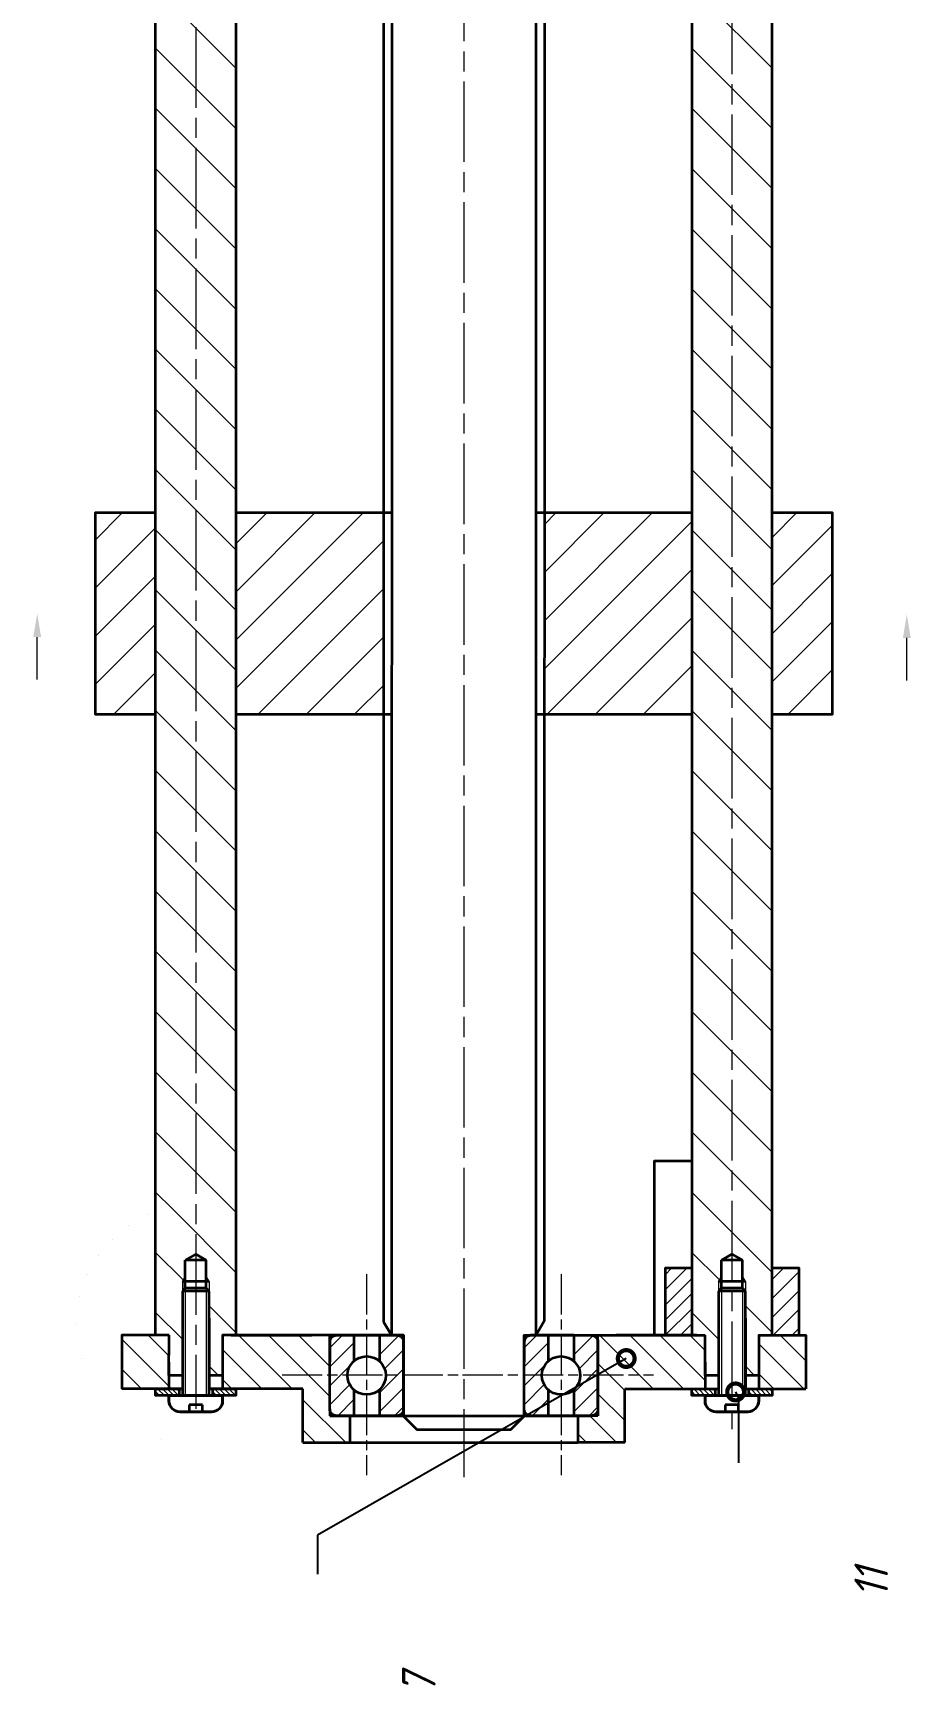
# Model space of a CAD drawing. Header units: millimetres. Extents: x -1657 to 2092, y -1414 to 1302.
# Drawn here: x -801.3 to -670.5, y -1098.6 to -850.2 of the extents above; entities that cross this region are included whole.
import ezdxf
from ezdxf import colors
from ezdxf.entities.mleader import LeaderData, LeaderLine
from ezdxf.math import Vec2, Vec3

# ---------------------------------------------------------------- set-up
doc = ezdxf.new("R2010")
doc.units = ezdxf.units.MM
doc.linetypes.add('AM_ISO08W050', pattern=[18, 12, -1.5, 3, -1.5])
doc.linetypes.add('AM_ISO08W050x2', pattern=[9, 6, -0.75, 1.5, -0.75])
doc.layers.get('0').update_dxf_attribs({"lineweight": 80})
for name, color, linetype, lineweight in [('AM_0', 7, 'Continuous', 35), ('AM_4', 3, 'Continuous', 15), ('AM_5', 3, 'Continuous', 15), ('AM_7', 4, 'AM_ISO08W050', 15), ('AM_8', 1, 'Continuous', 15), ('основные', 7, 'Continuous', 35)]:
    doc.layers.add(name, color=color, linetype=linetype, lineweight=lineweight)
doc.styles.get("Standard").update_dxf_attribs({"font": 'geniso.shx', "oblique": 15})
pattern_1 = [(45, (-1649.2348, -1700.7945), (-1.4142136, 1.4142136), [])]
pattern_2 = [(45, (-1620.2348, -1700.7945), (-1.4142136, 1.4142136), [])]
pattern_3 = [(135, (-516.7118, -1375.0311), (-0.3535534, -0.3535534), [])]
pattern_4 = [(135, (-436.73275, -1375.0496), (-0.3535534, -0.3535534), [])]

# ---------------------------------------------------------------- blocks, each defined once
blk = doc.blocks.new('_DotSmall')
at = {"color": 0, "linetype": 'ByBlock', "const_width": 0.5}
blk.add_lwpolyline([(-0.0625, 0, 1), (0.0625, 0, 1)], format="xyb", close=True, dxfattribs=at)

msp = doc.modelspace()

# ---------------------------------------------------------------- hatches: boundary and pattern name
at = {"layer": 'AM_8'}
h = msp.add_hatch(dxfattribs=at)
h.set_pattern_fill('ANSI31', color=256, scale=2, angle=90, style=0)
h.set_pattern_definition([(135, (-436.733, -1117.9673), (-4.49013, -4.49013), [])])
edge = h.paths.add_edge_path()
edge.add_line((-777.103, -1024.959), (-777.103, -1032.281))
edge.add_line((-777.103, -1032.281), (-775.536, -1033.186))
edge.add_line((-775.536, -1033.186), (-775.536, -1035.586))
edge.add_line((-775.536, -1035.586), (-775.103, -1036.386))
edge.add_line((-775.103, -1036.386), (-775.103, -1037.839))
edge.add_line((-775.103, -1037.839), (-775.103, -1037.839))
edge.add_line((-775.103, -1037.839), (-775.103, -1050.386))
edge.add_line((-775.103, -1050.386), (-773.103, -1050.386))
edge.add_line((-773.103, -1050.386), (-773.103, -1048.386))
edge.add_line((-773.103, -1048.386), (-773.103, -1044.386))
edge.add_line((-773.103, -1044.386), (-771.119, -1044.386))
edge.add_line((-771.119, -1044.386), (-771.117, -1025.993))
edge.add_arc((-777.103, -1042.795), 17.836, 430.39269, 450)
edge = h.paths.add_edge_path()
edge.add_line((-783.095, -1025.996), (-783.095, -1044.381))
edge.add_line((-783.095, -1044.381), (-781.077, -1044.379))
edge.add_line((-781.077, -1044.379), (-781.103, -1050.386))
edge.add_line((-781.103, -1050.386), (-779.103, -1050.386))
edge.add_line((-779.103, -1050.386), (-779.103, -1037.839))
edge.add_line((-779.103, -1037.839), (-779.103, -1036.386))
edge.add_line((-779.103, -1036.386), (-778.67, -1035.586))
edge.add_line((-778.67, -1035.586), (-778.67, -1033.186))
edge.add_line((-778.67, -1033.186), (-777.103, -1032.281))
edge.add_line((-777.103, -1032.281), (-777.103, -1024.959))
edge.add_arc((-777.103, -1042.795), 17.836, 450, 469.63137)
edge = h.paths.add_edge_path()
edge.add_line((-783.096, -804.322), (-783.095, -1025.996))
edge.add_arc((-777.103, -1042.795), 17.836, 90, 109.63137, ccw=False)
edge.add_line((-777.103, -1024.959), (-777.103, -816.427))
edge.add_line((-777.103, -816.427), (-778.67, -815.522))
edge.add_line((-778.67, -815.522), (-778.67, -813.122))
edge.add_line((-778.67, -813.122), (-779.103, -812.322))
edge.add_line((-779.103, -812.322), (-779.103, -810.868))
edge.add_line((-779.103, -810.868), (-779.103, -810.868))
edge.add_line((-779.103, -810.868), (-779.103, -798.322))
edge.add_line((-779.103, -798.322), (-781.077, -798.322))
edge.add_line((-781.077, -798.322), (-781.103, -804.322))
edge.add_line((-781.103, -804.322), (-783.096, -804.322))
edge = h.paths.add_edge_path()
edge.add_line((-775.103, -798.322), (-775.103, -810.868))
edge.add_line((-775.103, -810.868), (-775.103, -812.322))
edge.add_line((-775.103, -812.322), (-775.536, -813.122))
edge.add_line((-775.536, -813.122), (-775.536, -815.522))
edge.add_line((-775.536, -815.522), (-777.103, -816.427))
edge.add_line((-777.103, -816.427), (-777.103, -1024.959))
edge.add_arc((-777.103, -1042.795), 17.836, 70.36921, 90, ccw=False)
edge.add_line((-771.11, -1025.996), (-771.111, -804.322))
edge.add_line((-771.111, -804.322), (-773.103, -804.322))
edge.add_line((-773.103, -804.322), (-773.103, -798.322))
edge.add_line((-773.103, -798.322), (-775.103, -798.322))
h = msp.add_hatch(dxfattribs=at)
h.set_pattern_fill('ANSI31', color=256, scale=2, angle=90, style=0)
h.set_pattern_definition([(135, (-356.754, -1117.9673), (-4.49013, -4.49013), [])])
edge = h.paths.add_edge_path()
edge.add_line((-697.124, -1024.959), (-697.124, -1032.281))
edge.add_line((-697.124, -1032.281), (-695.557, -1033.186))
edge.add_line((-695.557, -1033.186), (-695.557, -1035.586))
edge.add_line((-695.557, -1035.586), (-695.124, -1036.386))
edge.add_line((-695.124, -1036.386), (-695.124, -1037.839))
edge.add_line((-695.124, -1037.839), (-695.124, -1037.839))
edge.add_line((-695.124, -1037.839), (-695.124, -1050.386))
edge.add_line((-695.124, -1050.386), (-693.124, -1050.386))
edge.add_line((-693.124, -1050.386), (-693.124, -1048.386))
edge.add_line((-693.124, -1048.386), (-693.124, -1044.386))
edge.add_line((-693.124, -1044.386), (-691.14, -1044.386))
edge.add_line((-691.14, -1044.386), (-691.138, -1025.993))
edge.add_arc((-697.124, -1042.795), 17.836, 430.39269, 450)
edge = h.paths.add_edge_path()
edge.add_line((-703.116, -1025.996), (-703.116, -1044.381))
edge.add_line((-703.116, -1044.381), (-701.098, -1044.379))
edge.add_line((-701.098, -1044.379), (-701.124, -1051.386))
edge.add_line((-701.124, -1051.386), (-699.124, -1051.386))
edge.add_line((-699.124, -1051.386), (-699.124, -1037.839))
edge.add_line((-699.124, -1037.839), (-699.124, -1036.386))
edge.add_line((-699.124, -1036.386), (-698.691, -1035.586))
edge.add_line((-698.691, -1035.586), (-698.691, -1033.186))
edge.add_line((-698.691, -1033.186), (-697.124, -1032.281))
edge.add_line((-697.124, -1032.281), (-697.124, -1024.959))
edge.add_arc((-697.124, -1042.795), 17.836, 450, 469.63137)
edge = h.paths.add_edge_path()
edge.add_line((-703.117, -804.322), (-703.116, -1025.996))
edge.add_arc((-697.124, -1042.795), 17.836, 90, 109.63137, ccw=False)
edge.add_line((-697.124, -1024.959), (-697.124, -816.427))
edge.add_line((-697.124, -816.427), (-698.691, -815.522))
edge.add_line((-698.691, -815.522), (-698.691, -813.122))
edge.add_line((-698.691, -813.122), (-699.124, -812.322))
edge.add_line((-699.124, -812.322), (-699.124, -810.868))
edge.add_line((-699.124, -810.868), (-699.124, -810.868))
edge.add_line((-699.124, -810.868), (-699.127, -798.322))
edge.add_line((-699.127, -798.322), (-701.101, -798.322))
edge.add_line((-701.101, -798.322), (-701.124, -804.322))
edge.add_line((-701.124, -804.322), (-703.117, -804.322))
edge = h.paths.add_edge_path()
edge.add_line((-695.114, -798.322), (-695.124, -810.868))
edge.add_line((-695.124, -810.868), (-695.124, -812.322))
edge.add_line((-695.124, -812.322), (-695.557, -813.122))
edge.add_line((-695.557, -813.122), (-695.557, -815.522))
edge.add_line((-695.557, -815.522), (-697.124, -816.427))
edge.add_line((-697.124, -816.427), (-697.124, -1024.959))
edge.add_arc((-697.124, -1042.795), 17.836, 70.36921, 90, ccw=False)
edge.add_line((-691.131, -1025.996), (-691.132, -804.322))
edge.add_line((-691.132, -804.322), (-693.124, -804.322))
edge.add_line((-693.124, -804.322), (-693.114, -798.322))
edge.add_line((-693.114, -798.322), (-695.114, -798.322))
h = msp.add_hatch(dxfattribs=at)
h.set_pattern_fill('ANSI31', color=256, scale=1.6, angle=180)
h.set_pattern_definition([(225, (-438.5283, -1197.2535), (3.5921, -3.5921), [])])
h.paths.add_polyline_path([(-792.108, -921.76), (-792.108, -951.76), (-783.095, -951.76), (-783.096, -921.76)])
h.paths.add_polyline_path([(-771.107, -921.76), (-771.11, -951.76), (-749.108, -951.76), (-749.107, -921.76)])
h.paths.add_polyline_path([(-725.106, -921.76), (-725.108, -951.76), (-703.116, -951.76), (-703.119, -921.76)])
h.paths.add_polyline_path([(-691.131, -921.76), (-691.131, -951.76), (-682.108, -951.76), (-682.108, -921.76)])
h = msp.add_hatch(dxfattribs=at)
h.set_pattern_fill('ANSI31', color=256, angle=90, style=0)
h.set_pattern_definition([(135, (-436.7327, -1117.9673), (-2.245064, -2.245064), [])])
h.paths.add_polyline_path([(-714.38, -1044.386), (-717.113, -1044.386), (-717.113, -1055.386), (-717.113, -1056.386), (-718.113, -1056.386), (-719.713, -1056.386), (-720.104, -1056.386), (-720.104, -1060.386), (-713.104, -1060.386), (-713.11, -1052.386), (-701.124, -1052.386), (-701.124, -1051.386), (-701.124, -1051.386), (-701.098, -1044.386), (-707.099, -1044.386)])
h.paths.add_polyline_path([(-693.124, -1044.386), (-693.124, -1051.386), (-693.124, -1052.386), (-686.113, -1052.386), (-686.113, -1044.386)])
h.paths.add_polyline_path([(-773.103, -1044.386), (-773.103, -1051.386), (-773.103, -1052.386), (-761.116, -1052.386), (-761.122, -1060.386), (-754.122, -1060.386), (-754.122, -1056.395), (-757.122, -1056.395), (-757.113, -1055.386), (-757.113, -1044.386)])
h.paths.add_polyline_path([(-777.103, -1060.632, 0.2561689), (-762.064, -1052.386), (-773.103, -1052.386), (-777.103, -1052.386), (-777.103, -1052.886), (-774.103, -1052.886), (-774.103, -1053.386), (-773.103, -1053.386), (-773.103, -1054.186, -0.4142136), (-774.703, -1055.786), (-778.103, -1055.786), (-779.503, -1055.786, -0.4142136), (-781.103, -1054.186), (-781.103, -1053.386), (-780.103, -1053.386), (-780.103, -1052.886), (-777.103, -1052.886), (-777.103, -1052.386), (-779.103, -1052.386), (-779.103, -1037.839), (-779.103, -1036.386), (-778.67, -1035.586), (-778.67, -1033.186), (-777.103, -1032.281), (-777.103, -1024.959, 1)])
h.paths.add_polyline_path([(-777.103, -1060.632, 0.2561689), (-762.064, -1052.386), (-773.103, -1052.386), (-777.103, -1052.386), (-777.103, -1052.886), (-774.103, -1052.886), (-774.103, -1053.386), (-773.103, -1053.386), (-773.103, -1054.186, -0.4142136), (-774.703, -1055.786), (-778.103, -1055.786), (-779.503, -1055.786, -0.4142136), (-781.103, -1054.186), (-781.103, -1053.386), (-780.103, -1053.386), (-780.103, -1052.886), (-777.103, -1052.886), (-777.103, -1052.386), (-779.103, -1052.386), (-788.113, -1052.386), (-788.113, -1044.386), (-787.127, -1044.385), (-787.127, -1034.386), (-783.095, -1034.386), (-783.095, -1025.996, 0.8418443)], flags=17)
h.paths.add_polyline_path([(-783.095, -1025.996), (-783.095, -1034.386), (-783.095, -1044.381), (-781.077, -1044.379), (-781.103, -1051.386), (-779.103, -1051.386), (-779.103, -1037.839), (-779.103, -1036.386), (-778.67, -1035.586), (-778.67, -1033.186), (-777.103, -1032.281), (-777.103, -1024.959, 0.0858681)])
h.paths.add_polyline_path([(-787.127, -1034.386), (-787.127, -1044.385), (-783.095, -1044.381), (-783.095, -1034.386)], flags=16)
h = msp.add_hatch(dxfattribs=at)
h.set_pattern_fill('_U', color=256, scale=1.6, angle=405, style=0, pattern_type=0)
h.set_pattern_definition([(45, (-3674.4686, -1393.7955), (-1.13137085, 1.13137085), [])])
h.paths.add_polyline_path([(-704.674, -1044.386), (-704.38, -1044.386), (-703.124, -1044.386), (-703.116, -1044.386), (-703.116, -1034.386), (-707.099, -1034.386), (-707.099, -1044.386)])
h = msp.add_hatch(dxfattribs=at)
h.set_pattern_fill('_U', color=256, scale=2, angle=405, style=0, pattern_type=0)
h.set_pattern_definition([(45, (-3594.4413, -1393.7955), (-1.4142136, 1.4142136), [])])
h.paths.add_polyline_path([(-689.525, -1044.386), (-687.099, -1044.386), (-687.099, -1034.386), (-691.083, -1034.386), (-691.083, -1044.386)])
h = msp.add_hatch(dxfattribs=at)
h.set_pattern_fill('_U', color=256, scale=2, angle=405, style=0, pattern_type=0)
h.set_pattern_definition(pattern_1)
edge = h.paths.add_edge_path()
edge.add_line((-756.113, -1056.386), (-753.527, -1056.386))
edge.add_line((-753.527, -1056.386), (-753.527, -1052.511))
edge.add_arc((-751.613, -1050.386), 2.86, 492.00772, 587.99228, ccw=False)
edge.add_line((-753.527, -1048.261), (-753.527, -1044.386))
edge.add_line((-753.527, -1044.386), (-756.113, -1044.386))
edge.add_arc((-756.113, -1045.386), 1, 450, 540)
edge.add_line((-757.113, -1045.386), (-757.113, -1055.386))
edge.add_arc((-756.113, -1055.386), 1, 540, 630)
h = msp.add_hatch(dxfattribs=at)
h.set_pattern_fill('_U', color=256, scale=2, angle=405, style=0, pattern_type=0)
h.set_pattern_definition(pattern_1)
edge = h.paths.add_edge_path()
edge.add_line((-747.113, -1044.386), (-749.699, -1044.386))
edge.add_line((-749.699, -1044.386), (-749.699, -1048.261))
edge.add_arc((-751.613, -1050.386), 2.86, 312.00772, 407.99228, ccw=False)
edge.add_line((-749.699, -1052.511), (-749.699, -1056.386))
edge.add_line((-749.699, -1056.386), (-747.113, -1056.386))
edge.add_arc((-747.113, -1055.386), 1, 630, 720)
edge.add_line((-746.113, -1055.386), (-746.113, -1045.386))
edge.add_arc((-747.113, -1045.386), 1, 360, 450)
h = msp.add_hatch(dxfattribs=at)
h.set_pattern_fill('_U', color=256, scale=2, angle=405, style=0, pattern_type=0)
h.set_pattern_definition(pattern_2)
edge = h.paths.add_edge_path()
edge.add_line((-727.113, -1056.386), (-724.527, -1056.386))
edge.add_line((-724.527, -1056.386), (-724.527, -1052.511))
edge.add_arc((-722.613, -1050.386), 2.86, 492.00772, 587.99228, ccw=False)
edge.add_line((-724.527, -1048.261), (-724.527, -1044.386))
edge.add_line((-724.527, -1044.386), (-727.113, -1044.386))
edge.add_arc((-727.113, -1045.386), 1, 450, 540)
edge.add_line((-728.113, -1045.386), (-728.113, -1055.386))
edge.add_arc((-727.113, -1055.386), 1, 540, 630)
h = msp.add_hatch(dxfattribs=at)
h.set_pattern_fill('_U', color=256, scale=2, angle=405, style=0, pattern_type=0)
h.set_pattern_definition(pattern_2)
edge = h.paths.add_edge_path()
edge.add_line((-718.113, -1044.386), (-720.699, -1044.386))
edge.add_line((-720.699, -1044.386), (-720.699, -1048.261))
edge.add_arc((-722.613, -1050.386), 2.86, 312.00772, 407.99228, ccw=False)
edge.add_line((-720.699, -1052.511), (-720.699, -1056.386))
edge.add_line((-720.699, -1056.386), (-718.113, -1056.386))
edge.add_arc((-718.113, -1055.386), 1, 630, 720)
edge.add_line((-717.113, -1055.386), (-717.113, -1045.386))
edge.add_arc((-718.113, -1045.386), 1, 360, 450)
h = msp.add_hatch(dxfattribs=at)
h.set_pattern_fill('_U', color=256, scale=0.5, angle=135, style=0, pattern_type=0)
h.set_pattern_definition(pattern_3)
h.paths.add_polyline_path([(-783.103, -1053.386), (-781.103, -1053.386), (-779.585, -1053.386), (-779.585, -1052.386), (-783.103, -1052.386)])
h = msp.add_hatch(dxfattribs=at)
h.set_pattern_fill('_U', color=256, scale=0.5, angle=135, style=0, pattern_type=0)
h.set_pattern_definition(pattern_3)
h.paths.add_polyline_path([(-774.621, -1053.386), (-773.103, -1053.386), (-771.103, -1053.386), (-771.103, -1052.386), (-774.621, -1052.386)])
h = msp.add_hatch(dxfattribs=at)
h.set_pattern_fill('_U', color=256, scale=0.5, angle=135, style=0, pattern_type=0)
h.set_pattern_definition(pattern_4)
h.paths.add_polyline_path([(-703.124, -1053.404), (-701.124, -1053.404), (-699.606, -1053.404), (-699.606, -1052.404), (-703.124, -1052.404)])
h = msp.add_hatch(dxfattribs=at)
h.set_pattern_fill('_U', color=256, scale=0.5, angle=135, style=0, pattern_type=0)
h.set_pattern_definition(pattern_4)
h.paths.add_polyline_path([(-694.641, -1053.404), (-693.124, -1053.404), (-691.124, -1053.404), (-691.124, -1052.404), (-694.641, -1052.404)])

# ---------------------------------------------------------------- linework, layer by layer
at = {"layer": 'AM_0'}
for p, q in [((-777.103, -1032.281), (-778.67, -1033.186)), ((-778.67, -1037.386), (-778.67, -1033.186)), ((-775.536, -1033.186), (-778.67, -1033.186)), ((-777.103, -1032.281), (-775.536, -1033.186)), ((-775.536, -1037.386), (-775.536, -1033.186)), ((-697.124, -1032.281), (-698.691, -1033.186)), ((-698.691, -1037.386), (-698.691, -1033.186)), ((-695.557, -1033.186), (-698.691, -1033.186)), ((-697.124, -1032.281), (-695.557, -1033.186)), ((-695.557, -1037.386), (-695.557, -1033.186)), ((-775.103, -1036.386), (-779.103, -1036.386)), ((-695.124, -1036.386), (-699.124, -1036.386))]:
    msp.add_line(p, q, dxfattribs=at)
at = {"layer": 'AM_4'}
for p, q in [((-779.103, -1036.386), (-778.67, -1035.586)), ((-775.103, -1036.386), (-775.536, -1035.586)), ((-699.124, -1036.386), (-698.691, -1035.586)), ((-695.124, -1036.386), (-695.557, -1035.586)), ((-779.103, -1036.386), (-779.103, -1037.839)), ((-778.67, -1037.386), (-778.67, -1053.386)), ((-775.536, -1037.386), (-775.536, -1053.386)), ((-775.103, -1036.386), (-775.103, -1037.839)), ((-699.124, -1036.386), (-699.124, -1037.839)), ((-698.691, -1037.386), (-698.691, -1053.386)), ((-695.557, -1037.386), (-695.557, -1053.386)), ((-695.124, -1036.386), (-695.124, -1037.839))]:
    msp.add_line(p, q, dxfattribs=at)
at = {"layer": 'AM_5'}
for p, q in [((-800.754, -946.58), (-800.754, -940.26)), ((-671.042, -946.721), (-671.042, -940.402))]:
    msp.add_line(p, q, dxfattribs=at)
at = {"layer": 'AM_5', "linetype": 'Continuous'}
for points in [[(-800.17, -940.26), (-801.337, -940.26), (-800.754, -936.76)], [(-670.459, -940.402), (-671.626, -940.402), (-671.042, -936.902)]]:
    msp.add_trace(points, dxfattribs=at)
at = {"layer": 'AM_7'}
for p, q in [((-737.096, -659.416), (-737.114, -1065.565)), ((-697.124, -790.322), (-697.124, -1058.386)), ((-777.103, -795.322), (-777.103, -1055.373)), ((-771.103, -875.322), (-771.119, -1044.386)), ((-703.124, -875.322), (-703.107, -1044.386))]:
    msp.add_line(p, q, dxfattribs=at)
at = {"layer": 'AM_7', "linetype": 'AM_ISO08W050x2'}
for p, q in [((-751.613, -1035.28), (-751.613, -1065.279)), ((-751.613, -1035.28), (-751.613, -1065.279)), ((-722.613, -1035.28), (-722.613, -1065.279)), ((-722.613, -1035.28), (-722.613, -1065.279)), ((-764.229, -1050.279), (-737.847, -1050.279)), ((-737.32, -1050.279), (-708.847, -1050.279))]:
    msp.add_line(p, q, dxfattribs=at)
at = {"layer": 'основные'}
for p, q in [((-749.096, -725.604), (-749.113, -1042.386)), ((-725.096, -741.596), (-725.113, -1042.304)), ((-747.868, -756.603), (-747.886, -1044.386)), ((-726.34, -1044.386), (-726.323, -756.603)), ((-778.67, -1037.386), (-779.103, -1037.839)), ((-775.103, -1037.839), (-779.103, -1037.839)), ((-779.103, -1037.839), (-779.103, -1053.386)), ((-775.536, -1037.386), (-778.67, -1037.386)), ((-775.103, -1037.839), (-775.536, -1037.386)), ((-775.103, -1053.386), (-775.103, -1037.839)), ((-698.691, -1037.386), (-699.124, -1037.839)), ((-695.124, -1037.839), (-699.124, -1037.839)), ((-699.124, -1037.839), (-699.124, -1053.386)), ((-695.557, -1037.386), (-698.691, -1037.386)), ((-695.124, -1037.839), (-695.557, -1037.386)), ((-695.124, -1053.386), (-695.124, -1037.839)), ((-775.103, -1041.839), (-775.103, -1052.386)), ((-749.113, -1042.386), (-747.886, -1044.386)), ((-725.113, -1042.304), (-726.34, -1044.386)), ((-695.124, -1041.839), (-695.124, -1052.386)), ((-769.552, -1044.386), (-772.686, -1044.386)), ((-757.113, -1045.386), (-757.113, -1044.386)), ((-757.113, -1044.386), (-756.113, -1044.386)), ((-757.113, -1045.386), (-757.113, -1048.386)), ((-756.113, -1044.386), (-746.113, -1044.386)), ((-749.699, -1044.386), (-756.113, -1044.386)), ((-753.527, -1044.386), (-753.527, -1048.261)), ((-749.699, -1044.386), (-749.699, -1048.261)), ((-728.113, -1044.386), (-726.34, -1044.386)), ((-728.113, -1045.386), (-728.113, -1044.386)), ((-728.113, -1044.386), (-727.113, -1044.386)), ((-728.113, -1045.386), (-728.113, -1048.386)), ((-727.113, -1044.386), (-717.113, -1044.386)), ((-720.699, -1044.386), (-727.113, -1044.386)), ((-726.34, -1044.386), (-726.34, -1044.386)), ((-724.527, -1044.386), (-724.527, -1048.261)), ((-720.699, -1044.386), (-720.699, -1048.261)), ((-712.38, -1044.386), (-704.38, -1044.386)), ((-704.674, -1044.386), (-701.54, -1044.386)), ((-781.103, -1048.386), (-781.103, -1052.386)), ((-773.103, -1048.386), (-773.103, -1052.386)), ((-701.124, -1048.386), (-701.124, -1052.386)), ((-693.124, -1048.386), (-693.124, -1052.386)), ((-779.103, -1052.386), (-788.113, -1052.386)), ((-779.585, -1052.386), (-779.585, -1053.386)), ((-761.116, -1052.386), (-775.103, -1052.386)), ((-774.621, -1052.386), (-774.621, -1053.386)), ((-761.122, -1060.386), (-761.116, -1052.386)), ((-753.527, -1052.511), (-753.527, -1056.386)), ((-749.699, -1052.511), (-749.699, -1056.386)), ((-724.527, -1052.511), (-724.527, -1056.386)), ((-720.699, -1052.511), (-720.699, -1056.386)), ((-713.104, -1060.386), (-713.11, -1052.386)), ((-713.11, -1052.386), (-699.124, -1052.386)), ((-699.606, -1052.386), (-699.606, -1053.386)), ((-695.124, -1052.386), (-686.113, -1052.386)), ((-694.641, -1052.386), (-694.641, -1053.386)), ((-776.103, -1054.786), (-778.103, -1054.786)), ((-778.103, -1054.786), (-778.103, -1055.786)), ((-776.103, -1055.786), (-776.103, -1054.786)), ((-757.113, -1055.386), (-757.122, -1056.395)), ((-717.113, -1055.386), (-717.113, -1056.386)), ((-696.124, -1054.786), (-698.124, -1054.786)), ((-698.124, -1054.786), (-698.124, -1055.786)), ((-696.124, -1055.786), (-696.124, -1054.786)), ((-757.122, -1056.395), (-756.122, -1056.395)), ((-757.122, -1056.395), (-754.122, -1056.395)), ((-754.122, -1056.386), (-719.713, -1056.386)), ((-754.122, -1056.395), (-754.122, -1060.386)), ((-747.113, -1056.386), (-746.113, -1056.386)), ((-746.113, -1056.386), (-728.113, -1056.441)), ((-720.104, -1056.395), (-720.104, -1060.386)), ((-717.113, -1056.386), (-718.113, -1056.386)), ((-754.122, -1060.386), (-720.104, -1060.386))]:
    msp.add_line(p, q, dxfattribs=at)
for points in [[(-781.077, -1044.379), (-783.095, -1044.386), (-783.096, -804.322), (-781.099, -804.322)], [(-773.103, -804.322), (-771.111, -804.322), (-771.11, -1044.386), (-773.103, -1044.386)], [(-701.119, -804.322), (-703.115, -804.322), (-703.116, -1044.386), (-701.12, -1044.386)], [(-693.127, -1044.386), (-691.131, -1044.386), (-691.13, -804.322), (-693.127, -804.322)], [(-783.096, -921.76), (-792.108, -921.76), (-792.108, -951.76), (-783.095, -951.76)], [(-747.878, -921.76), (-771.111, -921.76)], [(-703.115, -921.76), (-726.333, -921.76)], [(-691.131, -951.76), (-682.108, -951.76), (-682.108, -921.76), (-691.131, -921.76)], [(-771.111, -951.76), (-747.88, -951.76)], [(-726.334, -951.76), (-703.115, -951.76)], [(-703.116, -1044.386), (-708.654, -1044.386), (-708.654, -1018.386), (-703.116, -1018.386)], [(-703.108, -1034.386), (-707.099, -1034.386), (-707.099, -1044.386), (-701.12, -1044.386)], [(-693.124, -1044.386), (-687.099, -1044.386), (-687.099, -1034.386), (-691.123, -1034.386)], [(-781.077, -1044.379), (-788.113, -1044.386), (-788.113, -1052.386)], [(-779.103, -1050.386), (-781.103, -1050.386), (-781.077, -1044.386), (-781.077, -1044.386)], [(-773.103, -1044.386), (-773.103, -1044.386), (-773.103, -1050.386), (-775.103, -1050.386)], [(-746.113, -1056.386), (-746.113, -1044.386), (-773.103, -1044.386)], [(-771.813, -1044.386), (-759.813, -1044.386)], [(-757.113, -1055.386), (-757.113, -1044.386), (-761.113, -1044.386)], [(-747.886, -1044.386), (-746.113, -1044.386), (-746.113, -1056.441), (-744.113, -1058.441), (-730.113, -1058.441), (-728.113, -1056.441), (-728.113, -1044.386)], [(-728.113, -1056.386), (-728.113, -1044.386), (-701.098, -1044.386)], [(-717.113, -1055.386), (-717.113, -1044.386), (-713.113, -1044.386)], [(-702.38, -1044.386), (-702.38, -1044.386), (-714.38, -1044.386)], [(-699.124, -1050.386), (-701.124, -1050.386), (-701.098, -1044.386), (-701.098, -1044.386)], [(-693.124, -1044.386), (-693.124, -1044.386), (-693.124, -1050.386), (-695.124, -1050.386)], [(-693.127, -1044.386), (-686.113, -1044.386), (-686.113, -1052.386)], [(-775.103, -1052.386), (-771.103, -1052.386), (-771.103, -1053.386), (-783.103, -1053.386), (-783.103, -1052.386), (-779.103, -1052.386)], [(-695.124, -1052.386), (-691.124, -1052.386), (-691.124, -1053.386), (-703.124, -1053.386), (-703.124, -1052.386), (-699.124, -1052.386)], [(-719.713, -1056.386), (-718.113, -1056.386)], [(-761.122, -1060.386), (-754.122, -1060.386)], [(-713.104, -1060.386), (-720.104, -1060.386)]]:
    msp.add_lwpolyline(points, dxfattribs=at)
for points in [[(-747.113, -1056.386), (-756.113, -1056.386, -0.4142136), (-757.113, -1055.386), (-757.113, -1045.386, -0.4142136), (-756.113, -1044.386), (-747.113, -1044.386, -0.4142136), (-746.113, -1045.386), (-746.113, -1055.386, -0.4142136), (-747.113, -1056.386, -1.6557411)], [(-718.113, -1056.386), (-727.113, -1056.386, -0.4142136), (-728.113, -1055.386), (-728.113, -1045.386, -0.4142136), (-727.113, -1044.386), (-718.113, -1044.386, -0.4142136), (-717.113, -1045.386), (-717.113, -1055.386, -0.4142136), (-718.113, -1056.386, -1.6557411)], [(-778.103, -1055.786), (-779.503, -1055.786, -0.4142136), (-781.103, -1054.186), (-781.103, -1053.386), (-773.103, -1053.386), (-773.103, -1054.186, -0.4142136), (-774.703, -1055.786), (-778.103, -1055.786)], [(-778.103, -1055.786), (-779.503, -1055.786, -0.4142136), (-781.103, -1054.186), (-781.103, -1053.386), (-779.103, -1053.386)], [(-778.103, -1055.786), (-779.503, -1055.786, -0.4142136), (-781.103, -1054.186), (-781.103, -1053.386)], [(-781.103, -1053.386), (-781.103, -1054.186, 0.4142136), (-779.503, -1055.786), (-776.103, -1055.786)], [(-775.103, -1053.386), (-773.103, -1053.386), (-773.103, -1054.186, -0.4142136), (-774.703, -1055.786), (-778.103, -1055.786)], [(-776.103, -1055.786), (-774.703, -1055.786, 0.4142136), (-773.103, -1054.186), (-773.103, -1053.386)], [(-773.103, -1053.386), (-773.103, -1054.186, -0.4142136), (-774.703, -1055.786), (-776.103, -1055.786)], [(-698.124, -1055.786), (-699.524, -1055.786, -0.4142136), (-701.124, -1054.186), (-701.124, -1053.386), (-693.124, -1053.386), (-693.124, -1054.186, -0.4142136), (-694.724, -1055.786), (-698.124, -1055.786)], [(-698.124, -1055.786), (-699.524, -1055.786, -0.4142136), (-701.124, -1054.186), (-701.124, -1053.386), (-693.124, -1053.386), (-693.124, -1054.186, -0.4142136), (-694.724, -1055.786), (-698.124, -1055.786)], [(-698.124, -1055.786), (-699.524, -1055.786, -0.4142136), (-701.124, -1054.186), (-701.124, -1053.386)], [(-701.124, -1053.386), (-701.124, -1054.186, 0.4142136), (-699.524, -1055.786), (-696.124, -1055.786)], [(-696.124, -1055.786), (-694.724, -1055.786, 0.4142136), (-693.124, -1054.186), (-693.124, -1053.386)], [(-693.124, -1053.386), (-693.124, -1054.186, -0.4142136), (-694.724, -1055.786), (-696.124, -1055.786)]]:
    msp.add_lwpolyline(points, format="xyb", dxfattribs=at)
for centre in [(-751.613, -1050.386), (-722.613, -1050.386)]:
    msp.add_circle(centre, 2.86, dxfattribs=at)
for centre in [(-756.113, -1045.386), (-756.113, -1045.386), (-727.113, -1045.386), (-727.113, -1045.386)]:
    msp.add_arc(centre, 1, 90, 180, dxfattribs=at)

# ---------------------------------------------------------------- leaders
at = {"layer": 'AM_4'}
ml = msp.add_multileader_mtext('Standard', dxfattribs=at)
ml.set_content('7', color=256)
ml.set_leader_properties()
ml.set_arrow_properties(name='DOTSMALL')
ml.build(insert=Vec2(0, 0))
ml.multileader.update_dxf_attribs({"text_left_attachment_type": 6, "text_right_attachment_type": 6, "dogleg_length": 0, "arrow_head_size": 5})
ctx = ml.context
ctx.base_point, ctx.char_height, ctx.arrow_head_size, ctx.plane_origin, ctx.plane_x_axis, ctx.plane_y_axis = Vec3(-758.944, -1080.394), 5, 5, Vec3(-712.892, -1047.861), Vec3(0, 1), Vec3(-1, 0)
ctx.left_attachment, ctx.right_attachment, ctx.text_align_type = 6, 6, 2
notes = []
notes.append((ctx, [(1, (1, 1, 0), (-758.944, -1074.188), (-1, 0), 0, [(0, [(-712.892, -1047.861)], 0, [])])]))
ctx.mtext.insert, ctx.mtext.text_direction, ctx.mtext.rotation, ctx.mtext.alignment, ctx.mtext.flow_direction = Vec3(-746.326, -1094.805), Vec3(0, 1), 1.5707963, 3, 5
ml = msp.add_multileader_mtext('Standard', dxfattribs=at)
ml.set_content('11', color=256)
ml.set_leader_properties()
ml.set_arrow_properties(name='DOTSMALL')
ml.build(insert=Vec2(0, 0))
ml.multileader.update_dxf_attribs({"text_left_attachment_type": 6, "text_right_attachment_type": 6, "dogleg_length": 0, "arrow_head_size": 5})
ctx = ml.context
ctx.base_point, ctx.char_height, ctx.arrow_head_size, ctx.plane_origin, ctx.plane_x_axis, ctx.plane_y_axis = Vec3(-696.156, -1061.56), 5, 5, Vec3(-639.393, -1100.548), Vec3(0, 1), Vec3(-1, 0)
ctx.left_attachment, ctx.right_attachment, ctx.text_align_type = 6, 6, 2
notes.append((ctx, [(1, (1, 1, 0), (-696.156, -1053.792), (-1, 0), 0, [(0, [(-696.571, -1052.843)], 0, [])])]))
ctx.mtext.insert, ctx.mtext.text_direction, ctx.mtext.rotation, ctx.mtext.alignment, ctx.mtext.flow_direction = Vec3(-678.852, -1079.096), Vec3(0, 1), 1.5707963, 3, 5
for ctx, leaders in notes:
    for number, flags, end, landing, length, lines in leaders:
        leader = LeaderData()
        leader.index, (leader.has_last_leader_line, leader.has_dogleg_vector, leader.attachment_direction) = number, flags
        leader.last_leader_point, leader.dogleg_vector, leader.dogleg_length = Vec3(end), Vec3(landing), length
        for number, points, colour, breaks in lines:
            line = LeaderLine()
            line.index, line.vertices, line.color, line.breaks = number, Vec3.list(points), colors.encode_raw_color(colour), breaks
            leader.lines.append(line)
        ctx.leaders.append(leader)

doc.saveas('drawing.dxf')
